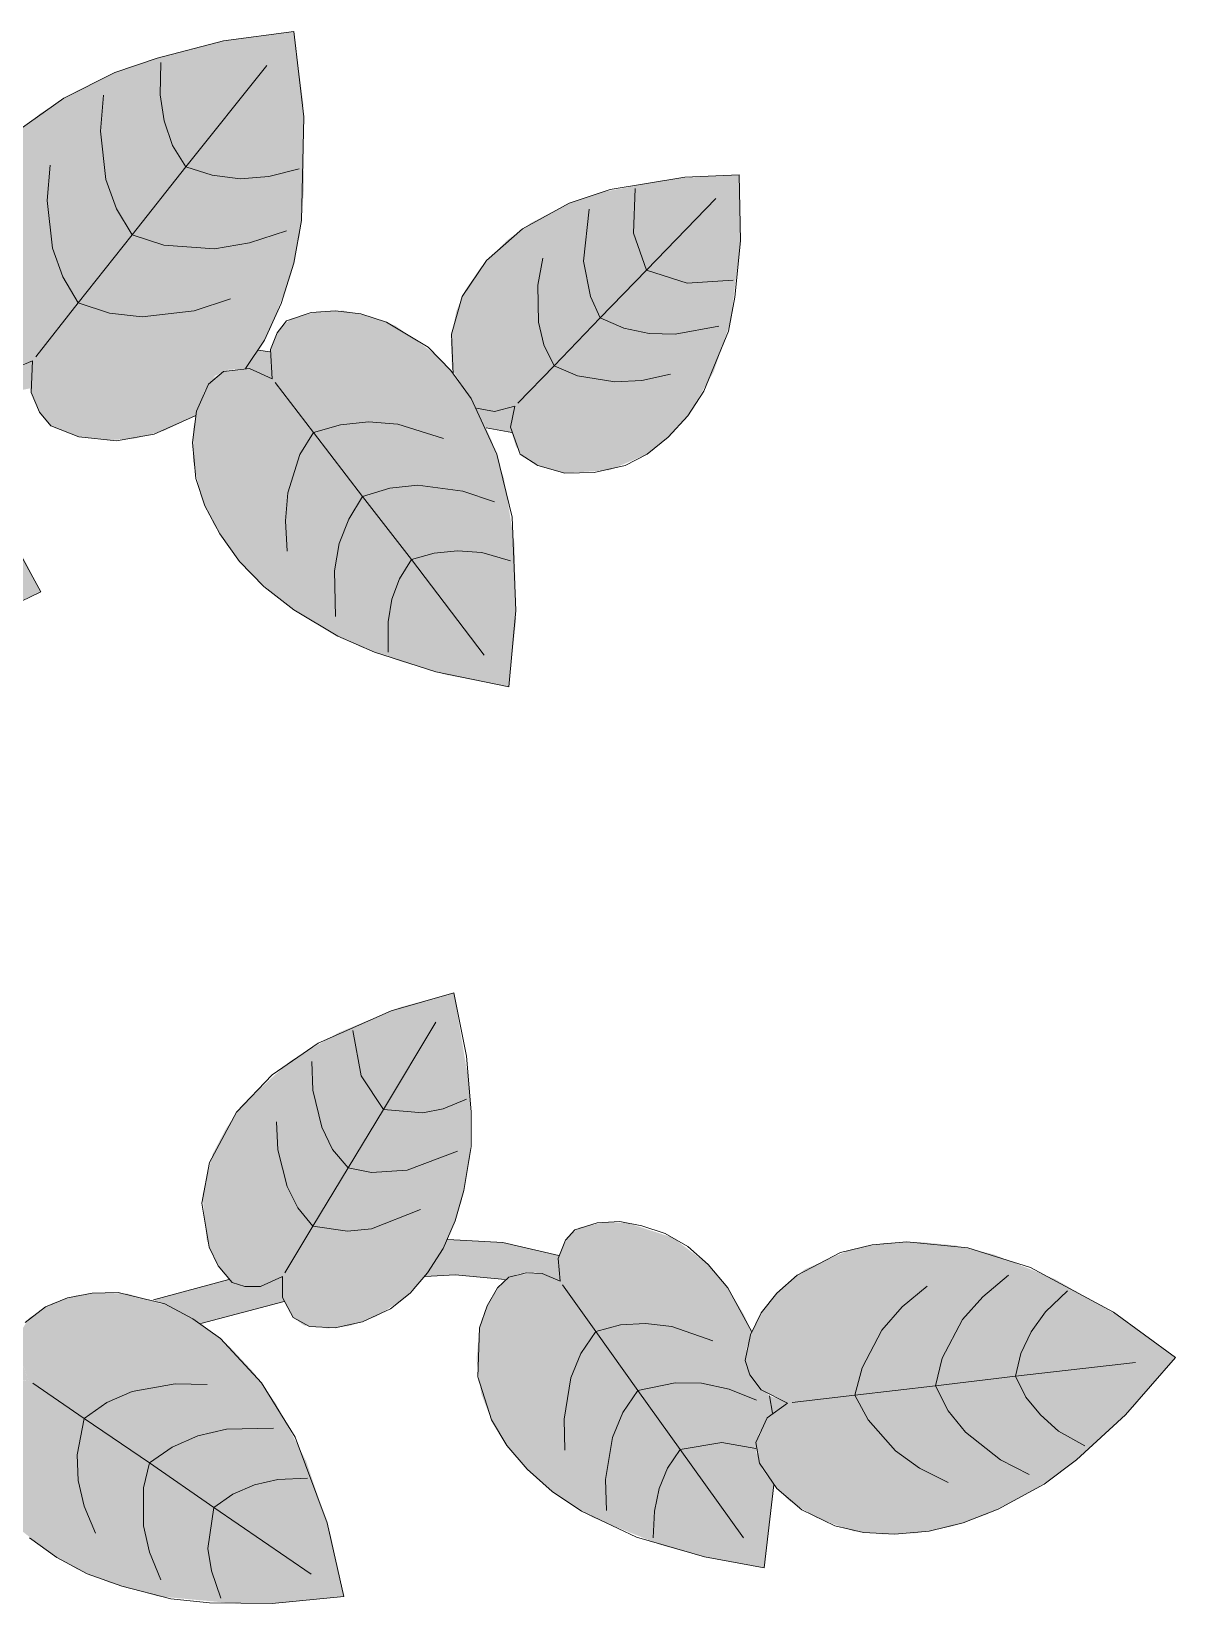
# Model space of a CAD drawing. Header units: millimetres. Extents: x -4 to 8794, y -6642 to 2653.
# Drawn here: x 3371.6 to 3563.2, y -5758.9 to -5495.5 of the extents above; entities that cross this region are included whole.
import ezdxf

# ---------------------------------------------------------------- set-up
doc = ezdxf.new("R2010")
doc.units = ezdxf.units.MM
doc.layers.add('VEG-HOJAS', color=117, linetype='Continuous', lineweight=18, true_color=0x2e5e38)
doc.layers.add('VEG-NERVIOS', color=115, linetype='Continuous', lineweight=9, true_color=0x528c5c)
doc.layers.add('VEG-RELLENO', color=253, linetype='Continuous', true_color=0x96c896)

# ---------------------------------------------------------------- blocks, each defined once
blk = doc.blocks.new('VEG_Pothos_colgante_PLANTA')
at = {"layer": 'VEG-RELLENO', "true_color": 0x5f9058}
h = blk.add_hatch(color=83, dxfattribs=at)
h.dxf.hatch_style = 1
h.paths.add_polyline_path([(215.5, 250.1), (217.1, 237.9), (217.2, 223.5), (216.5, 216), (214.9, 209), (211.6, 200.3), (208.4, 194.8), (207.4, 193.6), (204.5, 193.4), (202.3, 192.4), (200.6, 190), (199, 185.7), (193.8, 183.2), (188.9, 181.9), (184.2, 181.6), (179.5, 182.2), (174.8, 184), (172.9, 186.3), (171.3, 190.3), (171.7, 194.9), (166.8, 193.3), (162.6, 194), (160.3, 195.7), (157.8, 200.2), (156.7, 204.6), (156.4, 209.2), (157, 214.2), (157.9, 217.6), (160.3, 222.6), (163.7, 227.6), (167.9, 232.2), (173.1, 236.4), (179.1, 240.1), (185.5, 243.2), (192.6, 245.6), (203.7, 248.5)])
h.paths.add_polyline_path([(186.9, 203.3), (193.1, 210.3), (197.9, 218), (201.8, 226.2), (204.3, 235.1), (198.2, 228.1), (193.4, 220.4), (189.5, 212.2)], flags=0)
at = {"layer": 'VEG-RELLENO', "true_color": 0xced696}
h = blk.add_hatch(color=71, dxfattribs=at)
h.dxf.hatch_style = 1
h.paths.add_polyline_path([(186.9, 203.3), (189.5, 212.2), (193.4, 220.4), (198.2, 228.1), (204.3, 235.1), (201.8, 226.2), (197.9, 218), (193.1, 210.3)])
at = {"layer": 'VEG-RELLENO', "true_color": 0x6ca464}
h = blk.add_hatch(color=83, dxfattribs=at)
h.dxf.hatch_style = 1
h.paths.add_polyline_path([(290.1, 226.1), (290.3, 215), (288.7, 201.7), (285.8, 193), (281.5, 185.7), (278.2, 182.1), (274.7, 179.3), (268.4, 176.6), (260.9, 176.1), (257.4, 177), (254, 178.8), (252.7, 180.6), (251.9, 183.2), (252.5, 187.3), (249.1, 186.4), (246.1, 187), (242, 193.5), (241.8, 198.2), (242.7, 203.2), (244.3, 206.9), (246.8, 210.5), (251.2, 215.1), (255.2, 218), (261.6, 221.3), (266.7, 223.1), (279.5, 225.5)])
h.paths.add_polyline_path([(262.6, 194.6), (269, 197.7), (274.8, 201.7), (280, 206.3), (284.5, 211.9), (278, 208.7), (272.3, 204.7), (267.1, 200.1)], flags=0)
at = {"layer": 'VEG-RELLENO', "true_color": 0xced696}
h = blk.add_hatch(color=71, dxfattribs=at)
h.dxf.hatch_style = 1
h.paths.add_polyline_path([(262.6, 194.6), (267.1, 200.1), (272.3, 204.7), (278, 208.7), (284.5, 211.9), (280, 206.3), (274.8, 201.7), (269, 197.7)])
at = {"layer": 'VEG-RELLENO', "true_color": 0x699f61}
h = blk.add_hatch(color=83, dxfattribs=at)
h.dxf.hatch_style = 1
h.paths.add_polyline_path([(251.5, 140.3), (241, 142.3), (233.3, 144.6), (226.9, 146.9), (221, 149.8), (213.7, 154.5), (209.1, 158.5), (205.2, 162.8), (202.1, 167.5), (200, 172.1), (198.6, 178.2), (198.7, 183.9), (199.6, 187.8), (201.7, 191.8), (203.7, 193.1), (208.1, 193.6), (211.9, 191.9), (211.6, 196.8), (213.1, 200.3), (215.1, 202), (219.7, 203.2), (223.9, 203.3), (228.1, 202.4), (232.5, 200.8), (239.2, 196), (243, 191.8), (246.2, 186.9), (248.7, 181.4), (250.7, 175.2), (252.5, 164.1), (252.7, 151.2)])
h.paths.add_polyline_path([(221.3, 180.6), (224.4, 172.6), (228.6, 165.3), (233.7, 158.6), (239.8, 152.6), (236.8, 160.6), (232.6, 167.9), (227.5, 174.6)], flags=0)
at = {"layer": 'VEG-RELLENO', "true_color": 0x87a96a}
h = blk.add_hatch(color=63, dxfattribs=at)
h.dxf.hatch_style = 1
h.paths.add_polyline_path([(48.8, 73.7), (61.2, 96.6), (65.1, 95.9), (63.4, 93), (63.3, 90.3), (64, 88.8), (50.8, 65.5), (50.4, 68.8)])
h.paths.add_polyline_path([(71.4, 118.4), (79.4, 132.7), (82.4, 133.1), (84.9, 135.5), (85.8, 136.9), (86.3, 140), (89.9, 137.4), (79.1, 120.4)])
h.paths.add_polyline_path([(100.9, 161.7), (113.6, 173.6), (119.9, 177.9), (122.4, 174.3), (119.4, 173.7), (116.9, 171.9), (115.2, 169.4), (115, 166.9), (107, 159.6), (102.4, 154.3)])
h.paths.add_polyline_path([(150, 191.4), (161.6, 194.5), (164.3, 193.6), (167.4, 193.3), (171.7, 194.9), (171.3, 190.3), (160.1, 188), (150.3, 185.2), (142.3, 188.7)])
h.paths.add_polyline_path([(211.5, 196.4), (211.9, 191.9), (207.4, 193.6), (209.6, 196.7)])
h.paths.add_polyline_path([(247.7, 183.7), (246.1, 187), (249.1, 186.4), (252.5, 187.3), (252, 182.9)])
h.paths.add_polyline_path([(38.3, 53.5), (41.8, 51.4), (38.2, 50.9)])
at = {"layer": 'VEG-RELLENO', "true_color": 0x689d60}
h = blk.add_hatch(color=83, dxfattribs=at)
h.dxf.hatch_style = 1
h.paths.add_polyline_path([(173.1, 156.2), (158, 149.5), (146.7, 146.6), (139.4, 146.3), (134.4, 146.8), (129.7, 148), (125.5, 149.9), (122, 152.3), (118.4, 156.3), (116.1, 160.7), (115.2, 164.3), (115.1, 168.6), (116, 170.8), (118.9, 173.5), (122.4, 174.3), (120, 177.6), (119.5, 180.7), (120.2, 182.8), (122.8, 185.7), (125.7, 187.6), (132.8, 189.7), (139.6, 189.4), (148.5, 186.2), (156.9, 180.1), (164.3, 171.6), (169, 164.3)])
h.paths.add_polyline_path([(136.1, 176.4), (141.6, 171.8), (147.5, 168.2), (153.8, 165.4), (160.7, 163.5), (155.3, 168.1), (149.3, 171.7), (143, 174.5)], flags=0)
at = {"layer": 'VEG-RELLENO', "true_color": 0xced696}
h = blk.add_hatch(color=71, dxfattribs=at)
h.dxf.hatch_style = 1
h.paths.add_polyline_path([(221.3, 180.6), (227.5, 174.6), (232.6, 167.9), (236.8, 160.6), (239.8, 152.6), (233.7, 158.6), (228.6, 165.3), (224.4, 172.6)])
at = {"layer": 'VEG-RELLENO', "true_color": 0x5e8f58}
h = blk.add_hatch(color=83, dxfattribs=at)
h.dxf.hatch_style = 1
h.paths.add_polyline_path([(242.3, 89), (245, 73), (245, 61.4), (243.6, 54.1), (241.9, 49.2), (239.7, 44.8), (236.9, 40.9), (233.9, 37.8), (229.3, 34.8), (224.8, 33.2), (221.2, 32.8), (217.2, 33.3), (215.4, 34.6), (213.6, 38), (213.6, 41.5), (209.9, 39.8), (206.6, 39.9), (204.6, 41), (202.3, 44.3), (200.9, 47.6), (200.2, 55.1), (201.9, 62), (204.1, 66.2), (206.9, 70.3), (214.9, 77.6), (223.1, 82.4), (233.3, 86.6)])
h.paths.add_polyline_path([(222.9, 50.6), (226.5, 57), (229, 63.7), (230.7, 70.7), (231.3, 78), (227.7, 71.6), (225.2, 64.9), (223.5, 57.9)], flags=0)
at = {"layer": 'VEG-RELLENO', "true_color": 0xced696}
h = blk.add_hatch(color=71, dxfattribs=at)
h.dxf.hatch_style = 1
h.paths.add_polyline_path([(222.9, 50.6), (223.5, 57.9), (225.2, 64.9), (227.7, 71.6), (231.3, 78), (230.7, 70.7), (229, 63.7), (226.5, 57)])
at = {"layer": 'VEG-RELLENO', "true_color": 0x5e8f58}
h = blk.add_hatch(color=83, dxfattribs=at)
h.dxf.hatch_style = 1
h.paths.add_polyline_path([(294.3, -7.3), (284.3, -5.5), (277, -3.5), (265.4, 1.2), (258.8, 5.5), (254.6, 9.2), (251.2, 13.2), (248.6, 17.5), (246.9, 21.8), (246.1, 27.6), (246.6, 32.9), (247.9, 36.6), (250.2, 40.3), (252.3, 41.7), (256.5, 42.1), (260.1, 40.7), (259.9, 45.1), (261.5, 48.2), (263.3, 49.7), (267.5, 50.6), (271.3, 50.5), (279, 48), (284.9, 43.5), (288.2, 39.6), (290.9, 35.1), (292.2, 32.2), (291.3, 29.3), (291.3, 26.5), (292.9, 23.6), (295.2, 21.5), (295.7, 18.6), (293.4, 15.2), (292.9, 12), (294, 9.2), (295.9, 6.6)])
h.paths.add_polyline_path([(274.9, 34.8), (277.2, 27.4), (280.7, 20.6), (284.9, 14.3), (290.1, 8.6), (287.8, 16), (284.3, 22.8), (280.2, 29.1)], flags=0)
at = {"layer": 'VEG-RELLENO', "true_color": 0x87a96a}
h = blk.add_hatch(color=63, dxfattribs=at)
h.dxf.hatch_style = 1
h.paths.add_polyline_path([(78.4, 2.2), (86.6, 3.2), (88.2, -0.6), (84.4, -0.8), (82.2, -2), (80.8, -3.5), (73.4, -4.1)])
h.paths.add_polyline_path([(114.1, 8.8), (117.1, 7), (119.1, 6.9), (121.9, 7.7), (124.3, 9.9), (125.9, 5.9), (116.6, 3.3), (110.7, 8)])
h.paths.add_polyline_path([(148.5, 19.4), (169.4, 28.4), (171.1, 24), (167.7, 24.5), (164.6, 23.6), (162.2, 21.7), (161.3, 18.2), (145.4, 11.9)])
h.paths.add_polyline_path([(192, 37.6), (204.6, 41), (206.6, 39.9), (209.9, 39.8), (213.6, 41.5), (213.9, 37.3), (199.9, 33.6)])
h.paths.add_polyline_path([(241.3, 47.7), (250.5, 47.2), (259.9, 45), (260.1, 40.7), (255.9, 42.2), (253, 41.9), (250.9, 41), (242.5, 41.8), (237.5, 41.5)])
h.paths.add_polyline_path([(298.2, 20.3), (295.7, 18.6), (295.2, 21.5)])
at = {"layer": 'VEG-RELLENO', "true_color": 0x669b5f}
h = blk.add_hatch(color=83, dxfattribs=at)
h.dxf.hatch_style = 1
h.paths.add_polyline_path([(363.2, 27.9), (356.1, 19.6), (350.1, 13.9), (344.8, 9.3), (339.3, 5.6), (331.5, 1.6), (325.7, -0.4), (319.9, -1.5), (314.3, -1.7), (309.3, -1.2), (303.2, 1), (298.4, 4), (295.5, 7.1), (293.1, 11.1), (292.9, 13.7), (294.8, 17.8), (298.2, 20.3), (293.8, 22.5), (291.5, 25.7), (291.1, 28.3), (292.5, 32.9), (294.6, 36.6), (297.5, 39.7), (301.1, 42.7), (308.8, 46), (314.3, 47.1), (320.1, 47.3), (326.3, 46.7), (332.7, 45.2), (343.1, 41), (354.3, 34.5)])
h.paths.add_polyline_path([(313.3, 18.9), (321.9, 19.2), (330.2, 20.8), (338.3, 23.3), (346, 27.2), (337.3, 26.9), (329, 25.4), (321, 22.8)], flags=0)
at = {"layer": 'VEG-RELLENO', "true_color": 0x64985d}
h = blk.add_hatch(color=83, dxfattribs=at)
h.dxf.hatch_style = 1
h.paths.add_polyline_path([(223.9, -12.1), (213.6, -13.2), (205.8, -13.3), (192.8, -12.1), (184.7, -9.8), (179.1, -7.5), (174.2, -4.5), (169.9, -1.1), (166.5, 2.5), (163.3, 7.7), (161.5, 12.9), (161.2, 16.8), (161.9, 21), (163.3, 22.8), (167.1, 24.4), (171.1, 24), (169.4, 28.5), (169.8, 32.3), (171.1, 34.5), (175, 37), (179, 38.3), (183.1, 38.8), (187.7, 38.6), (195.5, 36.2), (200.2, 33.4), (204.7, 29.8), (208.8, 25.4), (212.5, 20.2), (217.6, 10.5), (221.6, -1.5)])
h.paths.add_polyline_path([(183.1, 15.8), (188.3, 9.2), (194.4, 3.6), (201, -1.3), (208.6, -5.1), (203.4, 1.6), (197.3, 7.2), (190.6, 12)], flags=0)
at = {"layer": 'VEG-RELLENO', "true_color": 0xced696}
h = blk.add_hatch(color=71, dxfattribs=at)
h.dxf.hatch_style = 1
h.paths.add_polyline_path([(274.9, 34.8), (280.2, 29.1), (284.3, 22.8), (287.8, 16), (290.1, 8.6), (284.9, 14.3), (280.7, 20.6), (277.2, 27.4)])
h = blk.add_hatch(color=71, dxfattribs=at)
h.dxf.hatch_style = 1
h.paths.add_polyline_path([(313.3, 18.9), (321, 22.8), (329, 25.4), (337.3, 26.9), (346, 27.2), (338.3, 23.3), (330.2, 20.8), (321.9, 19.2)])
h = blk.add_hatch(color=71, dxfattribs=at)
h.dxf.hatch_style = 1
h.paths.add_polyline_path([(183.1, 15.8), (190.6, 12), (197.3, 7.2), (203.4, 1.6), (208.6, -5.1), (201, -1.3), (194.4, 3.6), (188.3, 9.2)])
at = {"layer": 'VEG-HOJAS'}
for points in [[(199, 185.7), (192.1, 182.6), (185.8, 181.5), (179.5, 182.2), (174.8, 184), (172.9, 186.3), (171.5, 189.6), (171.7, 194.9), (168.1, 193.4)], [(169.5, 233.6), (177, 238.9), (185.5, 243.2), (192.6, 245.6), (203.7, 248.5), (215.5, 250.1), (217.2, 235.8), (216.8, 218.4), (215.5, 211.3), (213.4, 204.5), (210.6, 198.4), (207.4, 193.6)], [(242.2, 192.7), (241.9, 199.4), (243.7, 205.7), (247.8, 211.7), (253.8, 217), (261.6, 221.3), (268.5, 223.6), (281, 225.7), (290.1, 226.1), (290.3, 215), (289.4, 205.6), (288.3, 199.9), (284.2, 189.8), (281.5, 185.7), (278.2, 182.1), (274.7, 179.3), (271, 177.4), (265.8, 176.2), (260.9, 176.1), (256.4, 177.4), (253.4, 179.3), (251.8, 183.8), (252.5, 187.3), (249.1, 186.4), (246.1, 187)], [(209.6, 196.7), (211.5, 196.4)], [(166.4, 168.5), (173.1, 156.2), (163.1, 151.4)], [(252, 182.9), (247.7, 183.7)], [(295.9, 6.6), (294.3, -7.3), (284.3, -5.5), (272.9, -2.2), (263.7, 2.2), (258.8, 5.5), (254.6, 9.2), (251.2, 13.2), (248.6, 17.5), (246.3, 24.7), (246.6, 32.9), (247.9, 36.6), (249.6, 39.6), (251.5, 41.4), (254.5, 42.1), (257.1, 42), (260.1, 40.7), (259.8, 44.5), (261, 47.6), (262.6, 49.3), (266.3, 50.5), (270.1, 50.7), (273.8, 50), (277.7, 48.7), (281.5, 46.5), (284.9, 43.5), (288.2, 39.6), (292.2, 32.2)], [(241.3, 47.7), (250.5, 47.2), (259.9, 45)], [(192, 37.6), (204.6, 41)], [(250.9, 41), (242.5, 41.8), (237.5, 41.5)], [(170.5, 33.8), (173.9, 36.4), (177.6, 37.9), (181.7, 38.7), (186.1, 38.8), (193.9, 36.9), (198.6, 34.4), (203.2, 31.1), (210.1, 23.7), (215.7, 14.6), (221.1, 0.2), (223.9, -12.1), (211.9, -13.3), (201.4, -13.2), (194.9, -12.5), (186.7, -10.4), (180.9, -8.3), (175.8, -5.6), (171.2, -2.3)], [(213.9, 37.3), (199.9, 33.6)], [(295.2, 21.5), (295.7, 18.6)]]:
    blk.add_lwpolyline(points, dxfattribs=at)
for points in [[(251.5, 140.3), (239.3, 142.8), (229, 146.1), (222.9, 148.8), (215.5, 153.2), (210.5, 157.1), (206.4, 161.3), (203.1, 165.9), (200.6, 170.6), (199.1, 175.2), (198.5, 181.2), (199.2, 186.5), (201.2, 191), (203.7, 193.1), (208.1, 193.6), (211.9, 191.9), (211.6, 196.8), (212.7, 199.6), (214.3, 201.6), (218.4, 203), (222.5, 203.3), (226.7, 202.8), (231, 201.4), (238, 197.2), (241.8, 193.3), (245.2, 188.6), (249.5, 179.3), (252.1, 168.7), (252.7, 153.1)], [(242.3, 89), (244.4, 78.4), (245.2, 69.1), (245.2, 63.3), (244, 55.9), (242.5, 50.8), (240.5, 46.2), (237.9, 42.1), (235, 38.7), (231.7, 36.1), (227, 33.9), (222.4, 32.9), (218.1, 33.1), (215.4, 34.6), (213.6, 38), (213.6, 41.5), (209.9, 39.8), (207.3, 39.8), (205.2, 40.5), (202.8, 43.3), (201.3, 46.4), (200.1, 53.8), (201.4, 60.6), (205.9, 69), (211.9, 75.3), (219.6, 80.6), (231.8, 86)], [(363.2, 27.9), (354.8, 18.3), (346.6, 10.8), (341.2, 6.7), (333.5, 2.5), (327.6, 0.2), (321.9, -1.2), (316.2, -1.7), (310.9, -1.4), (306.1, -0.3), (300.6, 2.4), (296.4, 6), (293.5, 10.2), (292.9, 13.7), (294.8, 17.8), (298.2, 20.3), (293.8, 22.5), (291.9, 25), (291.1, 27.4), (292, 31.7), (293.8, 35.4), (296.4, 38.7), (299.8, 41.7), (307.1, 45.5), (312.4, 46.8), (318.2, 47.3), (328.4, 46.3), (338.9, 43), (352.8, 35.5)]]:
    blk.add_lwpolyline(points, close=True, dxfattribs=at)
at = {"layer": 'VEG-NERVIOS'}
for points in [[(197.4, 227.4), (195.2, 231), (193.8, 235.1), (193.1, 239.5), (193.2, 244.9)], [(197.4, 227.4), (211, 244.4)], [(188.4, 216), (185.8, 220.4), (184, 225.3), (183.1, 233.4), (183.6, 239.4)], [(179.4, 204.6), (176.8, 209), (175.1, 213.8), (174.2, 221.8), (174.7, 227.7)], [(188.4, 216), (197.4, 227.4)], [(197.4, 227.4), (201.8, 226), (206.5, 225.4), (211.3, 225.8), (216.4, 227.1)], [(274.6, 210.1), (272.4, 216.3), (272.7, 223.8)], [(274.6, 210.1), (286.2, 222.1)], [(266.8, 202.1), (265.2, 205.7), (264, 211.6), (265, 220.3)], [(179.4, 204.6), (188.4, 216)], [(188.4, 216), (193.7, 214.3), (202.2, 213.7), (208.1, 214.7), (214.3, 216.7)], [(259.1, 194.1), (257.4, 197.6), (256.5, 201.4), (256.4, 207.6), (257.2, 212.1)], [(266.8, 202.1), (274.6, 210.1)], [(274.6, 210.1), (281.4, 207.9), (289.1, 208.4)], [(172.3, 195.6), (179.4, 204.6)], [(179.4, 204.6), (184.6, 202.9), (190.1, 202.3), (198.8, 203.3), (204.9, 205.3)], [(259.1, 194.1), (266.8, 202.1)], [(266.8, 202.1), (270.8, 200.4), (275, 199.5), (279.4, 199.4), (286.7, 200.7)], [(253, 187.8), (259.1, 194.1)], [(259.1, 194.1), (263, 192.4), (269.3, 191.4), (273.8, 191.6), (278.6, 192.7)], [(212.4, 191.3), (218.8, 182.9)], [(218.8, 182.9), (223.3, 184.2), (228, 184.7), (232.9, 184.3), (240.6, 181.9)], [(218.8, 182.9), (216.5, 179.2), (214.5, 172.8), (214.1, 168.1), (214.4, 163)], [(218.8, 182.9), (227, 172.2)], [(227, 172.2), (231.6, 173.6), (236.3, 174.1), (243.8, 173.1), (249.1, 171.3)], [(227, 172.2), (224.7, 168.4), (223.1, 164.3), (222.3, 159.7), (222.5, 152.1)], [(227, 172.2), (235.2, 161.6)], [(235.2, 161.6), (233.2, 158.4), (231.9, 155), (231.3, 151.2), (231.3, 146.1)], [(235.2, 161.6), (239, 162.7), (242.9, 163.1), (247, 162.8), (251.8, 161.4)], [(235.2, 161.6), (247.4, 145.6)], [(230.5, 69.5), (226.8, 75.1), (225.4, 82.7)], [(230.5, 69.5), (239.3, 84.1)], [(224.6, 59.7), (222, 62.8), (220.2, 66.5), (218.7, 72.7), (218.5, 77.5)], [(230.5, 69.5), (237.1, 68.9), (240.5, 69.6), (244.4, 71.2)], [(224.6, 59.7), (230.5, 69.5)], [(218.7, 49.9), (216.2, 53), (214.4, 56.6), (212.8, 62.7), (212.6, 67.4)], [(224.6, 59.7), (228.5, 58.9), (234.5, 59.3), (242.9, 62.5)], [(218.7, 49.9), (224.6, 59.7)], [(218.7, 49.9), (224.5, 49.1), (228.5, 49.5), (236.7, 52.7)], [(214, 42.1), (218.7, 49.9)], [(260.5, 40.1), (266.1, 32.3)], [(309.5, 21.6), (310.7, 26.2), (314, 32.5), (317.4, 36.4), (321.6, 39.9)], [(323, 23.2), (324.1, 27.8), (327.5, 34.3), (330.9, 38.1), (335.2, 41.7)], [(336.4, 24.8), (337.3, 28.6), (339, 32.2), (341.4, 35.6), (345.1, 39.1)], [(266.1, 32.3), (263.6, 28.6), (261.9, 24.5), (260.8, 17.6), (260.9, 12.4)], [(266.1, 32.3), (270.2, 33.4), (274.4, 33.6), (278.8, 33.1), (285.7, 30.7)], [(266.1, 32.3), (273.1, 22.4)], [(336.4, 24.8), (356.5, 27.1)], [(323, 23.2), (336.4, 24.8)], [(336.4, 24.8), (338.1, 21.3), (340.6, 18.3), (343.6, 15.6), (348, 13.1)], [(171.8, 23.6), (180.4, 17.7)], [(180.4, 17.7), (184.2, 20.4), (188.4, 22.2), (195.6, 23.5), (201, 23.4)], [(273.1, 22.4), (270.6, 18.7), (268.9, 14.5), (267.7, 7.5), (267.9, 2.3)], [(273.1, 22.4), (279.4, 23.7), (283.8, 23.6), (288.4, 22.6), (293, 20.8)], [(273.1, 22.4), (280.2, 12.5)], [(299, 20.4), (309.5, 21.6)], [(309.5, 21.6), (323, 23.2)], [(309.5, 21.6), (311.7, 17.5), (316.3, 12.3), (320.3, 9.4), (325.1, 7)], [(323, 23.2), (325.1, 19), (328, 15.4), (333.9, 10.8), (338.7, 8.3)], [(180.4, 17.7), (179.2, 11.6), (179.4, 7.3), (180.4, 3), (182.3, -1.5)], [(180.4, 17.7), (191.3, 10.3)], [(191.3, 10.3), (195.1, 12.9), (199.4, 14.8), (204.2, 15.9), (212.1, 16.1)], [(280.2, 12.5), (287.2, 13.7), (292.9, 12.7)], [(280.2, 12.5), (278.1, 9.4), (276.7, 6), (275.9, 2.2), (275.7, -2.3)], [(280.2, 12.5), (290.8, -2.3)], [(191.3, 10.3), (190.3, 6.1), (190.3, -0.3), (191.3, -4.7), (193.2, -9.3)], [(191.3, 10.3), (202.1, 2.8)], [(202.1, 2.8), (205.3, 5), (208.9, 6.6), (212.8, 7.5), (217.8, 7.7)], [(202.1, 2.8), (201.1, -4.1), (201.7, -7.8), (203.3, -12.4)], [(202.1, 2.8), (218.4, -8.4)]]:
    blk.add_lwpolyline(points, dxfattribs=at)

msp = doc.modelspace()

# ---------------------------------------------------------------- block references
msp.add_blockref('VEG_Pothos_colgante_PLANTA', (3200, -5745.61))

doc.saveas('drawing.dxf')
